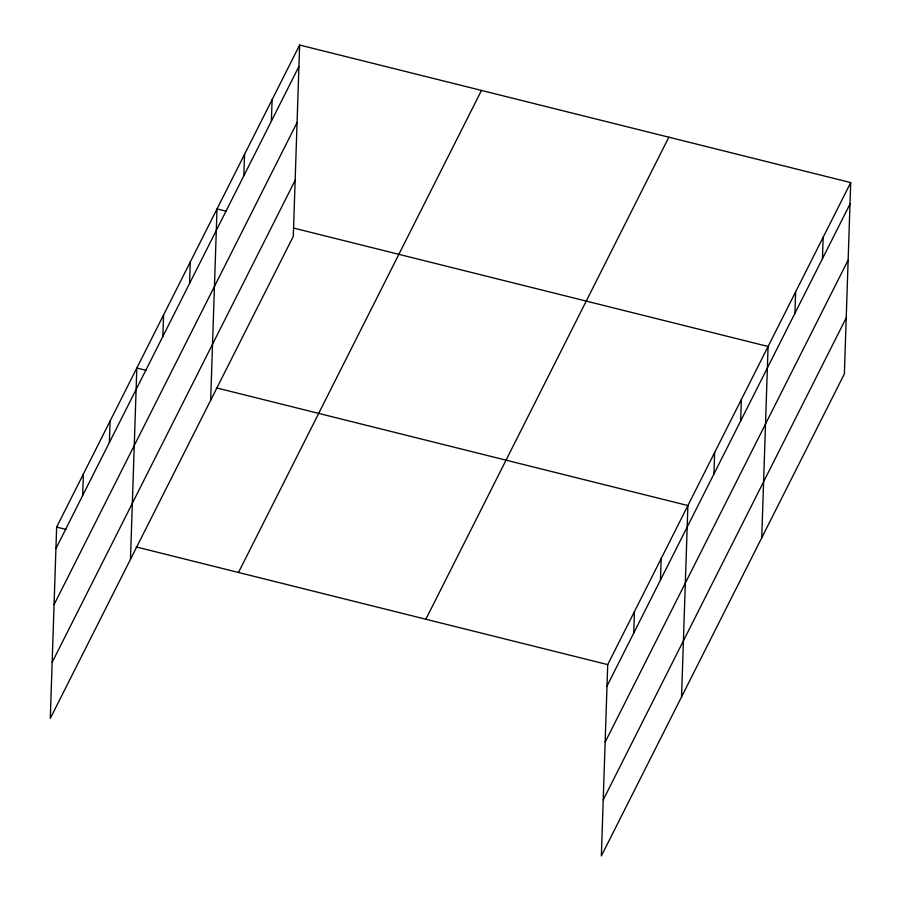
<?xml version="1.0" encoding="UTF-8"?>
<svg xmlns="http://www.w3.org/2000/svg" width="901" height="901" viewBox="0 0 901 901"><rect width="100%" height="100%" fill="white"/><g stroke="black" fill="none" stroke-linecap="round" stroke-linejoin="round"><path stroke-width="1.35" d="M299.639 45.05L56.639 527.085L50.287 718.412L293.287 236.377L299.639 45.05L850.713 182.588L844.361 373.915L601.361 855.95L607.713 664.623L850.713 182.588M82.655 495.527L83.365 474.061M109.381 442.504L110.102 421.037M130.476 559.341L136.828 368.013L146.255 370.367M162.844 336.456L163.554 314.99M189.57 283.432L190.291 261.966M210.665 400.269L217.017 208.942L226.444 211.296M243.844 175.785L244.554 154.308M271.381 121.151L272.091 99.684M633.73 633.065L634.439 611.599M660.456 580.041L661.176 558.575M681.55 696.878L687.902 505.551L216.308 387.847M713.919 473.994L714.628 452.527M740.645 420.97L741.365 399.503M761.739 537.807L768.091 346.48L293.794 228.111M794.919 313.323L795.628 291.845M822.455 258.688L823.165 237.222M55.93 548.551L298.918 66.516M54.071 604.605L297.06 122.57M52.157 662.359L295.145 180.324M238.495 572.473L481.483 90.438M425.858 619.235L668.857 137.2M607.004 686.089L849.992 204.054M605.145 742.142L848.134 260.107M603.22 799.897L846.219 317.862M56.639 527.085L66.066 529.439M136.119 546.918L607.713 664.623"/></g></svg>
